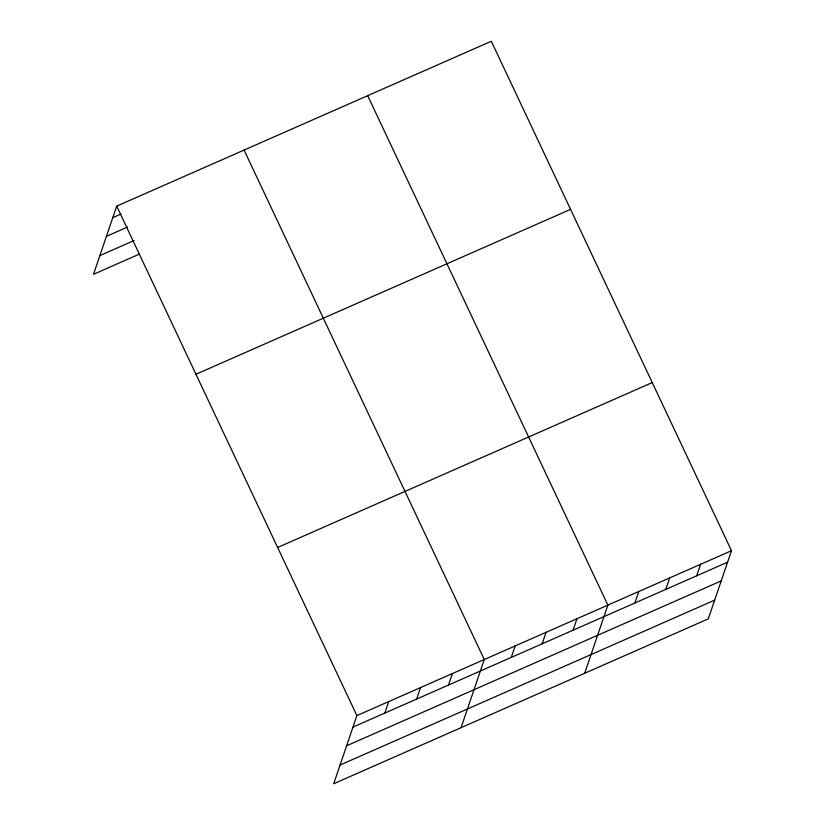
<?xml version="1.0" encoding="UTF-8"?>
<svg xmlns="http://www.w3.org/2000/svg" width="825" height="825" viewBox="0 0 825 825"><rect width="100%" height="100%" fill="white"/><g stroke="black" fill="none" stroke-linecap="round" stroke-linejoin="round"><path stroke-width="1.24" d="M116.696 206.147L356.895 715.595L333.692 783.75L708.304 618.853L731.507 550.698L491.308 41.25L116.696 206.147L93.493 274.302L139.487 254.059M384.821 713.078L388.74 701.58M416.666 699.064L420.575 687.565M448.501 685.049L452.42 673.551M461.062 727.681L484.265 659.526L244.066 150.078M511.252 657.422L515.171 645.923M542.159 643.82L546.067 632.321M573.066 630.217L576.974 618.719M584.678 673.272L607.881 605.117L367.682 95.669M634.868 603.013L638.787 591.515M665.775 589.411L669.694 577.902M696.682 575.798L700.6 564.3M112.788 217.645L121.038 214.015M106.415 236.342L127.648 226.999M99.866 255.606L134.062 240.549M195.968 374.261L570.57 209.364M277.633 547.48L652.235 382.583M356.895 715.595L731.507 550.698M352.976 727.093L727.588 562.196M346.613 745.79L721.225 580.893M340.055 765.053L714.667 600.157"/></g></svg>
